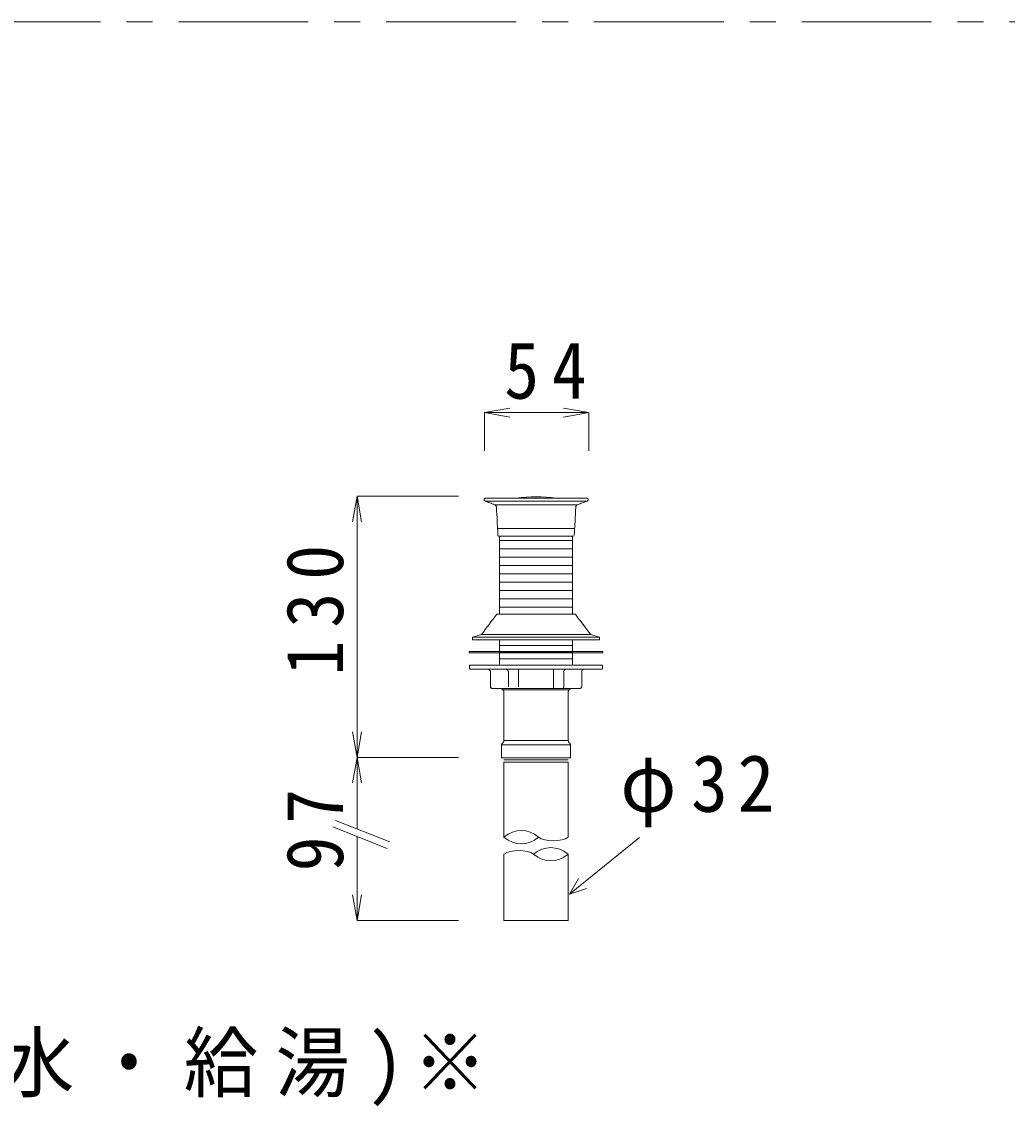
# Model space of a CAD drawing. Units: millimetres, scale not verified. Extents: x -1392 to 1350, y -947 to 991.
# Drawn here: x -363.9 to 15.7, y -536 to -118.1 of the extents above; entities that cross this region are included whole.
import ezdxf

# ---------------------------------------------------------------- set-up
doc = ezdxf.new("R2010")
doc.units = ezdxf.units.MM
doc.header["$LTSCALE"] = 10
doc.linetypes.add('CHAIN1', pattern=[8, 5, -1, 1, -1])
for name, color, linetype, lineweight in [('0-0_0', 7, 'Continuous', 5), ('0-3', 7, 'Continuous', 5), ('0-8', 7, 'CHAIN1', 5)]:
    doc.layers.add(name, color=color, linetype=linetype, lineweight=lineweight)
doc.styles.add('ＭＳ ゴシック', font='')
doc.styles.get('ＭＳ ゴシック').set_extended_font_data('MS Gothic')

msp = doc.modelspace()

# ---------------------------------------------------------------- linework, layer by layer
at = {"layer": '0-0_0'}
for p, q in [((-185.42, -302.75), (-146.11, -302.75)), ((-149.78, -304.15), (-181.76, -304.15)), ((-180.57, -313.32), (-150.98, -313.32)), ((-179.84, -346.27), (-179.84, -316.29)), ((-151.76, -316.37), (-151.76, -346.28)), ((-151.83, -321.16), (-179.76, -321.16)), ((-179.72, -317.96), (-151.83, -317.96)), ((-179.76, -324.36), (-151.83, -324.36)), ((-151.83, -327.57), (-179.76, -327.57)), ((-179.76, -330.77), (-151.83, -330.77)), ((-151.83, -333.98), (-179.76, -333.98)), ((-179.76, -337.18), (-151.83, -337.18)), ((-151.83, -340.38), (-179.76, -340.38)), ((-150.66, -346.39), (-180.93, -346.39)), ((-151.83, -343.58), (-179.76, -343.58)), ((-179.84, -356.18), (-179.84, -365.54)), ((-151.91, -358.43), (-179.81, -358.43)), ((-151.76, -365.91), (-151.76, -356.24)), ((-179.76, -361.03), (-151.83, -361.03)), ((-179.76, -363.56), (-151.83, -363.56)), ((-172.53, -374.33), (-172.53, -367.5)), ((-178.54, -375.43), (-153.04, -375.43)), ((-152.51, -396.66), (-179.09, -396.66)), ((-153.43, -402.47), (-178.14, -402.47)), ((-153.44, -403.33), (-153.44, -432.27)), ((-165.16, -437.7), (-166.74, -438.82))]:
    msp.add_line(p, q, dxfattribs=at)
for points in [[(-180.47, -315.97), (-180.54, -314.62), (-180.61, -313.27), (-180.76, -310.56), (-180.83, -309.21), (-180.9, -307.85), (-180.97, -306.5), (-181.04, -305.15), (-181.06, -304.99), (-181.1, -304.83), (-181.17, -304.68), (-181.25, -304.54), (-181.35, -304.42), (-181.47, -304.31), (-181.61, -304.22), (-181.76, -304.15), (-182.22, -303.98), (-182.67, -303.8), (-183.13, -303.62), (-184.05, -303.27), (-184.51, -303.1), (-184.96, -302.92), (-185.42, -302.75), (-185.5, -302.71), (-185.57, -302.66), (-185.63, -302.6), (-185.68, -302.54), (-185.72, -302.47), (-185.76, -302.39), (-185.77, -302.31), (-185.78, -302.22), (-185.77, -302.1), (-185.74, -302), (-185.69, -301.9), (-185.62, -301.82)], [(-185.62, -301.82), (-185.53, -301.75), (-185.44, -301.7), (-185.34, -301.66), (-185.22, -301.65), (-146.32, -301.65), (-146.23, -301.66), (-146.15, -301.68), (-146.07, -301.71), (-146, -301.75), (-145.93, -301.81), (-145.87, -301.87), (-145.83, -301.94), (-145.79, -302.02), (-145.76, -302.13), (-145.75, -302.24), (-145.77, -302.35), (-145.8, -302.45), (-145.85, -302.54), (-145.92, -302.63), (-146.01, -302.7), (-146.11, -302.75), (-146.57, -302.92), (-147.03, -303.1), (-147.94, -303.45), (-148.4, -303.62), (-148.86, -303.8), (-149.32, -303.98), (-149.78, -304.15), (-149.93, -304.22), (-150.06, -304.31), (-150.18, -304.42), (-150.29, -304.54), (-150.37, -304.68), (-150.44, -304.83), (-150.48, -304.99), (-150.5, -305.15), (-150.57, -306.5), (-150.64, -307.85), (-150.71, -309.21)], [(-173.41, -301.64), (-171.51, -301.42), (-169.6, -301.26), (-167.68, -301.16), (-165.77, -301.13), (-163.85, -301.16), (-161.94, -301.26), (-160.03, -301.42), (-158.12, -301.64)], [(-150.71, -309.21), (-150.78, -310.56), (-150.85, -311.91), (-151, -314.62), (-151.07, -315.97)], [(-151.4, -316.29), (-180.2, -316.29), (-180.25, -316.29), (-180.3, -316.27), (-180.35, -316.25), (-180.39, -316.22), (-180.42, -316.19), (-180.45, -316.15), (-180.47, -316.1), (-180.48, -316.05)], [(-180.94, -346.39), (-181.68, -347.37), (-182.41, -348.35), (-183.15, -349.32), (-183.89, -350.3), (-184.62, -351.27), (-185.36, -352.25), (-186.09, -353.23), (-186.83, -354.2), (-144.76, -354.2), (-144.33, -354.33), (-143.91, -354.45), (-143.49, -354.57), (-142.64, -354.81), (-141.8, -355.06), (-141.37, -355.18), (-190.22, -355.18), (-189.8, -355.06), (-189.37, -354.93), (-188.95, -354.81), (-188.1, -354.57), (-187.68, -354.45), (-187.26, -354.33), (-186.83, -354.2)], [(-144.76, -354.2), (-145.49, -353.23), (-146.23, -352.25), (-146.97, -351.27), (-148.44, -349.32), (-149.18, -348.35), (-149.92, -347.37), (-150.66, -346.39)], [(-190.22, -355.18), (-190.22, -356.16), (-141.37, -356.16), (-141.37, -355.18)], [(-148.79, -374.91), (-182.8, -374.91), (-182.91, -374.9), (-183.02, -374.87), (-183.12, -374.82), (-183.21, -374.75), (-183.28, -374.66), (-183.33, -374.56), (-183.37, -374.45), (-183.38, -374.33), (-183.38, -368.67), (-183.4, -368.43), (-183.47, -368.21), (-183.58, -368.01), (-183.72, -367.84), (-183.9, -367.7), (-184.1, -367.59), (-184.32, -367.52), (-184.55, -367.5)], [(-184.41, -367.5), (-184.39, -367.5), (-184.36, -367.5), (-184.34, -367.51), (-184.31, -367.51), (-184.28, -367.51), (-184.26, -367.51), (-184.24, -367.51), (-184.21, -367.51), (-184.19, -367.52), (-184.16, -367.53), (-184.14, -367.53), (-184.11, -367.54), (-184.09, -367.55), (-184.06, -367.55), (-184.04, -367.56), (-184.02, -367.56), (-183.99, -367.57), (-183.97, -367.59), (-183.95, -367.6), (-183.92, -367.61), (-183.9, -367.62), (-183.87, -367.63), (-183.85, -367.64), (-183.82, -367.66)], [(-177.48, -367.5), (-177.46, -367.5), (-177.44, -367.5), (-177.42, -367.51), (-177.4, -367.51), (-177.37, -367.51), (-177.35, -367.51), (-177.33, -367.51), (-177.31, -367.51), (-177.29, -367.52), (-177.27, -367.53), (-177.24, -367.53), (-177.2, -367.55), (-177.18, -367.55), (-177.16, -367.56), (-177.14, -367.56), (-177.12, -367.57), (-177.1, -367.59), (-177.08, -367.6), (-177.06, -367.61), (-177.04, -367.62), (-177.02, -367.63), (-177, -367.64), (-176.98, -367.66), (-176.96, -367.67), (-176.94, -367.68), (-176.92, -367.7), (-176.9, -367.71), (-176.89, -367.72), (-176.87, -367.74), (-176.85, -367.75), (-176.83, -367.76), (-176.81, -367.78), (-176.8, -367.8), (-176.78, -367.82), (-176.77, -367.84), (-176.75, -367.86), (-176.74, -367.87), (-176.71, -367.91), (-176.69, -367.93)], [(-159.05, -367.5), (-159.05, -374.37), (-159.05, -374.37), (-159.05, -374.4), (-159.05, -374.4), (-159.06, -374.41), (-159.06, -374.53), (-159.06, -374.54), (-159.06, -374.54), (-159.06, -374.6), (-159.06, -374.6), (-159.06, -374.61), (-159.06, -374.63), (-159.07, -374.63), (-159.07, -374.64), (-159.07, -374.65), (-159.07, -374.66), (-159.07, -374.66), (-159.07, -374.69), (-159.07, -374.69), (-159.07, -374.75), (-159.07, -374.76), (-159.07, -374.79), (-159.08, -374.79), (-159.08, -374.79), (-159.08, -374.81), (-159.08, -374.81), (-159.08, -374.81), (-159.08, -374.84), (-159.08, -374.85), (-159.08, -374.85), (-159.08, -374.86), (-159.09, -374.86), (-159.09, -374.87), (-159.09, -374.87), (-159.09, -374.87), (-159.09, -374.88), (-159.09, -374.88), (-159.09, -374.89), (-159.09, -374.89)], [(-154.1, -367.5), (-154.12, -367.5), (-154.14, -367.5), (-154.17, -367.51), (-154.19, -367.51), (-154.21, -367.51), (-154.24, -367.51), (-154.26, -367.51), (-154.28, -367.51), (-154.3, -367.52), (-154.32, -367.53), (-154.34, -367.53), (-154.39, -367.55), (-154.41, -367.55), (-154.43, -367.56), (-154.45, -367.56), (-154.47, -367.57), (-154.49, -367.59), (-154.51, -367.6), (-154.53, -367.61), (-154.55, -367.62), (-154.57, -367.63), (-154.59, -367.64), (-154.61, -367.66), (-154.63, -367.67), (-154.65, -367.68), (-154.7, -367.72), (-154.72, -367.74), (-154.74, -367.75), (-154.75, -367.76), (-154.77, -367.78), (-154.79, -367.8), (-154.8, -367.82), (-154.83, -367.86), (-154.85, -367.87), (-154.87, -367.89), (-154.88, -367.91), (-154.89, -367.93), (-154.91, -367.96), (-154.92, -367.98)], [(-148.79, -374.91), (-148.67, -374.9), (-148.56, -374.87), (-148.46, -374.82), (-148.38, -374.75), (-148.31, -374.66), (-148.25, -374.56), (-148.22, -374.45), (-148.21, -374.33), (-148.21, -368.67), (-148.18, -368.43), (-148.12, -368.21), (-148.01, -368.01), (-147.86, -367.84), (-147.69, -367.7), (-147.49, -367.59), (-147.27, -367.52), (-147.04, -367.5)], [(-176.69, -367.93), (-176.68, -367.96), (-176.67, -367.98), (-176.65, -368), (-176.64, -368.02), (-176.63, -368.04), (-176.62, -368.06), (-176.6, -368.08), (-176.59, -368.1), (-176.58, -368.12), (-176.58, -368.15), (-176.57, -368.17), (-176.55, -368.19), (-176.55, -368.21), (-176.54, -368.24), (-176.53, -368.26), (-176.52, -368.28), (-176.52, -368.31), (-176.51, -368.33), (-176.51, -368.36), (-176.5, -368.38), (-176.5, -368.41), (-176.49, -368.43), (-176.49, -368.46), (-176.48, -368.48), (-176.48, -368.51), (-176.48, -368.53), (-176.48, -368.56), (-176.48, -368.59), (-176.47, -368.61), (-176.47, -368.64), (-176.47, -368.67), (-176.47, -374.33)], [(-154.92, -367.98), (-154.93, -368), (-154.95, -368.02), (-154.96, -368.04), (-154.97, -368.06), (-154.98, -368.08), (-154.99, -368.1), (-155, -368.12), (-155.01, -368.15), (-155.02, -368.17), (-155.03, -368.19), (-155.04, -368.21), (-155.05, -368.24), (-155.06, -368.26), (-155.06, -368.28), (-155.07, -368.31), (-155.07, -368.33), (-155.08, -368.36), (-155.08, -368.38), (-155.09, -368.41), (-155.09, -368.43), (-155.1, -368.46), (-155.1, -368.48), (-155.1, -368.51), (-155.11, -368.53), (-155.11, -368.56), (-155.11, -368.59), (-155.11, -368.61), (-155.12, -368.64), (-155.12, -368.67), (-155.12, -374.37), (-155.12, -374.38), (-155.12, -374.38), (-155.12, -374.4), (-155.12, -374.4), (-155.12, -374.41), (-155.12, -374.42), (-155.13, -374.42), (-155.13, -374.43), (-155.13, -374.44)], [(-182.98, -374.82), (-182.98, -374.82), (-182.98, -374.81), (-182.99, -374.81), (-183, -374.8), (-183, -374.8), (-183, -374.8), (-183.01, -374.79), (-183.01, -374.79), (-183.02, -374.77), (-183.03, -374.77), (-183.04, -374.76), (-183.04, -374.76), (-183.04, -374.75), (-183.05, -374.75), (-183.05, -374.74)], [(-182.73, -374.91), (-182.73, -374.91), (-182.74, -374.91), (-182.74, -374.9), (-182.77, -374.9), (-182.78, -374.9), (-182.78, -374.9), (-182.8, -374.9), (-182.8, -374.9), (-182.81, -374.9), (-182.82, -374.9), (-182.83, -374.9), (-182.83, -374.89), (-182.84, -374.89), (-182.84, -374.89), (-182.85, -374.89), (-182.86, -374.88), (-182.86, -374.88), (-182.87, -374.88), (-182.87, -374.88), (-182.88, -374.87), (-182.88, -374.87), (-182.89, -374.87), (-182.9, -374.87), (-182.9, -374.86), (-182.91, -374.86), (-182.91, -374.86), (-182.92, -374.86), (-182.92, -374.85), (-182.93, -374.85), (-182.93, -374.85), (-182.94, -374.84), (-182.94, -374.84), (-182.95, -374.84), (-182.95, -374.83), (-182.96, -374.83), (-182.96, -374.83), (-182.97, -374.82), (-182.97, -374.82), (-182.98, -374.82)], [(-152.98, -375.37), (-153.04, -375.43), (-153.12, -375.52), (-153.19, -375.61), (-153.25, -375.71), (-153.3, -375.81), (-153.33, -375.92), (-153.36, -376.02), (-153.38, -376.14), (-153.38, -376.25), (-153.38, -395.05), (-153.38, -395.16), (-153.36, -395.28), (-153.33, -395.39), (-153.3, -395.5), (-153.25, -395.6), (-153.19, -395.7), (-153.12, -395.79), (-153.04, -395.87), (-152.95, -395.96), (-152.9, -396.01), (-152.81, -396.1), (-152.76, -396.15), (-152.72, -396.19), (-152.67, -396.24), (-152.64, -396.28), (-152.6, -396.33), (-152.57, -396.38), (-152.55, -396.43), (-152.53, -396.49), (-152.52, -396.54), (-152.51, -396.6), (-152.51, -396.66), (-152.51, -401.69), (-179.09, -401.69), (-179.09, -396.66), (-179.08, -396.6), (-179.07, -396.54), (-179.06, -396.49), (-179.04, -396.43)], [(-178.2, -395.05), (-178.2, -376.25), (-178.21, -376.14), (-178.23, -376.02), (-178.25, -375.92), (-178.29, -375.81), (-178.34, -375.71), (-178.4, -375.61), (-178.47, -375.52), (-178.54, -375.43), (-178.93, -375.04), (-179, -374.98), (-179.06, -374.91)], [(-159.09, -374.89), (-159.09, -374.9), (-159.1, -374.9), (-159.1, -374.9), (-159.1, -374.9), (-159.11, -374.9), (-159.11, -374.91), (-159.11, -374.91), (-159.11, -374.91), (-159.11, -374.91), (-159.11, -374.91)], [(-155.37, -374.85), (-155.37, -374.85), (-155.37, -374.86), (-155.38, -374.86), (-155.39, -374.86), (-155.39, -374.86), (-155.4, -374.87), (-155.4, -374.87), (-155.41, -374.87), (-155.41, -374.87), (-155.42, -374.88), (-155.42, -374.88), (-155.43, -374.88), (-155.43, -374.88), (-155.44, -374.89), (-155.44, -374.89), (-155.45, -374.89), (-155.45, -374.89), (-155.46, -374.9), (-155.46, -374.9), (-155.47, -374.9), (-155.48, -374.9), (-155.49, -374.9), (-155.5, -374.9), (-155.51, -374.9), (-155.51, -374.9), (-155.53, -374.9), (-155.54, -374.91), (-155.54, -374.91), (-155.55, -374.91), (-155.56, -374.91), (-155.56, -374.91), (-155.59, -374.91), (-155.59, -374.91)], [(-155.19, -374.64), (-155.2, -374.65), (-155.2, -374.65), (-155.2, -374.66), (-155.2, -374.66), (-155.2, -374.66), (-155.2, -374.67), (-155.2, -374.67), (-155.21, -374.67), (-155.21, -374.68), (-155.21, -374.68), (-155.21, -374.68), (-155.21, -374.68), (-155.21, -374.69), (-155.22, -374.69), (-155.22, -374.7), (-155.23, -374.71), (-155.23, -374.71), (-155.23, -374.71), (-155.27, -374.75), (-155.27, -374.76), (-155.28, -374.76), (-155.3, -374.79), (-155.3, -374.79), (-155.3, -374.8), (-155.31, -374.8), (-155.32, -374.81), (-155.33, -374.81), (-155.33, -374.82), (-155.34, -374.82), (-155.34, -374.82), (-155.35, -374.82), (-155.35, -374.83), (-155.36, -374.83), (-155.36, -374.83), (-155.36, -374.84), (-155.36, -374.84), (-155.37, -374.84), (-155.37, -374.85), (-155.37, -374.85)], [(-155.13, -374.44), (-155.13, -374.44), (-155.13, -374.45), (-155.13, -374.49), (-155.14, -374.5), (-155.14, -374.5), (-155.14, -374.5), (-155.14, -374.51), (-155.14, -374.51), (-155.14, -374.51), (-155.14, -374.52), (-155.14, -374.52), (-155.15, -374.52), (-155.15, -374.53), (-155.15, -374.53), (-155.15, -374.53), (-155.15, -374.54), (-155.15, -374.54), (-155.15, -374.54), (-155.16, -374.55), (-155.16, -374.55), (-155.16, -374.56), (-155.16, -374.56), (-155.16, -374.57), (-155.17, -374.57), (-155.17, -374.58), (-155.17, -374.58), (-155.17, -374.59), (-155.18, -374.59), (-155.18, -374.6), (-155.18, -374.6), (-155.18, -374.6), (-155.18, -374.61), (-155.18, -374.61), (-155.19, -374.62), (-155.19, -374.62), (-155.19, -374.63), (-155.19, -374.63), (-155.19, -374.64), (-155.19, -374.64)], [(-152.98, -375.37), (-152.91, -375.3), (-152.85, -375.24), (-152.78, -375.17), (-152.72, -375.11), (-152.65, -375.04), (-152.59, -374.98), (-152.52, -374.91)], [(-179.04, -396.43), (-179.01, -396.38), (-178.98, -396.33), (-178.95, -396.28), (-178.91, -396.24), (-178.86, -396.19), (-178.82, -396.15), (-178.77, -396.1), (-178.73, -396.05), (-178.63, -395.96), (-178.59, -395.92), (-178.54, -395.87), (-178.47, -395.79), (-178.4, -395.7), (-178.34, -395.6), (-178.29, -395.5), (-178.25, -395.39), (-178.23, -395.28), (-178.21, -395.16), (-178.2, -395.05), (-153.38, -395.05)], [(-178.14, -432.27), (-178.14, -403.33), (-153.43, -403.33)], [(-153.44, -432.25), (-154.51, -432.89), (-155.9, -433.34), (-157.49, -433.6), (-159.18, -433.68), (-160.86, -433.59), (-162.44, -433.32), (-163.8, -432.88), (-164.84, -432.27), (-166.42, -431.15), (-168.07, -430.35), (-169.76, -429.87), (-171.47, -429.71), (-173.19, -429.87), (-174.88, -430.35), (-176.54, -431.14), (-178.14, -432.25)], [(-178.14, -432.27), (-176.54, -433.37), (-174.88, -434.17), (-173.19, -434.64), (-171.47, -434.8), (-169.76, -434.64), (-168.07, -434.16), (-166.42, -433.37), (-164.84, -432.25)], [(-165.16, -437.7), (-163.51, -436.9), (-161.82, -436.43), (-160.11, -436.27), (-158.39, -436.43), (-156.69, -436.9), (-155.04, -437.7), (-153.44, -438.81)]]:
    msp.add_lwpolyline(points, dxfattribs=at)
for points in [[(-140.1, -361.24), (-191.49, -361.24), (-191.49, -360.66), (-140.1, -360.66)], [(-140.49, -367.5), (-140.43, -367.49), (-140.37, -367.48), (-140.32, -367.45), (-140.28, -367.41), (-140.25, -367.37), (-140.22, -367.32), (-140.2, -367.26), (-140.2, -367.2), (-140.2, -365.93), (-191.39, -365.93), (-191.39, -367.2), (-191.39, -367.26), (-191.37, -367.32), (-191.34, -367.37), (-191.31, -367.41), (-191.26, -367.45), (-191.21, -367.48), (-191.16, -367.49), (-191.1, -367.5)], [(-178.14, -464.42), (-153.44, -464.42), (-153.44, -438.82), (-155.04, -439.92), (-156.69, -440.72), (-158.39, -441.19), (-160.11, -441.35), (-161.82, -441.2), (-163.51, -440.72), (-165.16, -439.93), (-166.74, -438.81), (-167.78, -438.2), (-169.14, -437.76), (-170.71, -437.49), (-172.4, -437.39), (-174.09, -437.47), (-175.67, -437.73), (-177.06, -438.18), (-178.14, -438.82)]]:
    msp.add_lwpolyline(points, close=True, dxfattribs=at)
at = {"layer": '0-3'}
for p, q in [((-185.69, -268.66), (-175.84, -266.92)), ((-145.41, -268.66), (-155.26, -266.92)), ((-185.69, -268.66), (-145.41, -268.66)), ((-185.69, -268.66), (-175.84, -270.39)), ((-185.69, -268.66), (-185.69, -283.44)), ((-145.41, -268.66), (-155.26, -270.39)), ((-145.41, -268.66), (-145.41, -283.44)), ((-234.73, -300.88), (-236.47, -310.73)), ((-234.73, -300.88), (-234.73, -401.53)), ((-234.73, -300.88), (-233, -310.73)), ((-234.73, -300.88), (-195.61, -300.88)), ((-234.73, -401.53), (-236.47, -391.68)), ((-234.73, -401.53), (-233, -391.68)), ((-234.73, -401.53), (-236.47, -411.37)), ((-234.73, -401.53), (-195.61, -401.53)), ((-234.73, -401.53), (-233, -411.37)), ((-234.73, -401.53), (-234.73, -429.08)), ((-243.05, -425.77), (-222.13, -434.09)), ((-244.05, -428.29), (-223.14, -436.62)), ((-234.73, -432), (-234.73, -464.35)), ((-152.95, -454.16), (-125.93, -432.38)), ((-152.95, -454.16), (-149.5, -448.19)), ((-234.73, -464.35), (-236.47, -454.5)), ((-234.73, -464.35), (-233, -454.5)), ((-152.95, -454.16), (-146.38, -452.06)), ((-234.73, -464.35), (-195.61, -464.35))]:
    msp.add_line(p, q, dxfattribs=at)
at = {"layer": '0-8'}
msp.add_line((-783.49, -118.06), (607.35, -118.06), dxfattribs=at)

# ---------------------------------------------------------------- texts
at = {"layer": '0-3', "char_height": 21.99, "attachment_point": 7, "style": 'ＭＳ ゴシック'}
for s, insert in [('\\T1.36;\\W0.9;54', (-178.05, -263.66)), ('\\T1.26;\\W0.95;φ32', (-133.34, -428.46)), ('\\T1.24;\\W0.95;G/1/2(給水・給湯)※', (-513.21, -535.95))]:
    msp.add_mtext(s, dxfattribs=dict(at, insert=insert))
at = {"layer": '0-3', "char_height": 21.99, "attachment_point": 7, "rotation": 90, "style": 'ＭＳ ゴシック'}
for s, insert in [('\\T1.37;\\W0.9;130', (-239.73, -369.96)), ('\\T1.36;\\W0.9;97', (-239.73, -445.44))]:
    msp.add_mtext(s, dxfattribs=dict(at, insert=insert))

doc.saveas('drawing.dxf')
